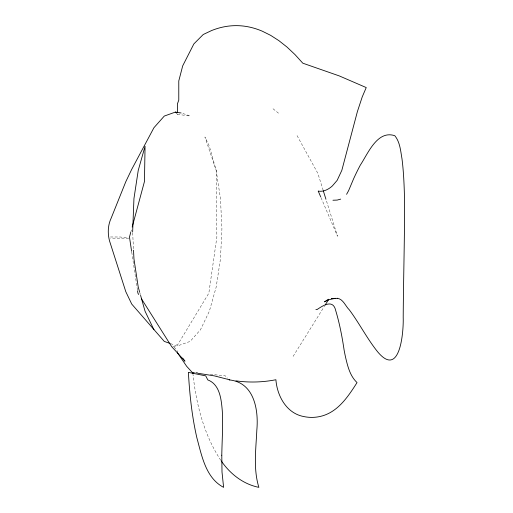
<?xml version="1.0" encoding="UTF-8"?>
<svg xmlns="http://www.w3.org/2000/svg" width="513" height="513" viewBox="0 0 513 513"><rect width="100%" height="100%" fill="white"/><g stroke="black" fill="none" stroke-linecap="round" stroke-linejoin="round"><path stroke-width="0.38" stroke-dasharray="2.56 1.92" d="M130.725 232.453L131.559 229.369M293.109 356.368L324.408 306.248M175.895 112.642L177.408 114.29L179.627 113.495M172.881 346.794L176.581 346.557L208.842 293.154L216.864 237.089L216.178 170.419L209.355 146.256L204.918 136.99L216.178 170.419L220.462 198.55L221.924 228.74L220.462 258.93L216.178 287.062L209.355 311.218L200.474 329.756L190.124 341.408L179.024 345.384L177.203 344.736L175.388 345.384L170.951 343.793M110.455 236.987L120.311 236.987L128.487 238.16L110.507 238.16M210.253 374.253L225.374 375.882L227.535 378.177M177.408 114.29L190.124 116.066L181.243 112.886M278.501 113.181L271.909 107.852M174.163 347.032L177.921 351.956M220.737 460.244C204.007 434.832 196.28 404.571 193.029 374.618M297.059 135.624L317.861 173.368L323.068 190.034M321.055 197.697L337.509 236.236L325.909 199.121M139.94 293.103L140.363 294.609M131.732 252.095L137.548 290.788M132.681 232.71L133.489 249.395"/><path stroke-width="0.77" d="M130.725 232.453L129.475 237.089L131.61 251.299M132.181 227.054L144.461 181.506L145.051 146.256L138.234 170.419L133.951 198.55L132.643 231.914M325.255 304.889L328.641 299.47M346.583 194.324L348.616 190.637L353.669 178.633A335.977 111.045 90 0 1 360.331 165.096C367.879 153.765 377.299 129.757 394.818 135.727C400.089 142.178 400.621 151.046 402.012 158.94C403.808 173.311 404.282 187.809 404.59 202.276C404.622 240.693 403.436 279.11 403.205 317.534C403.66 330.904 400.345 378.895 377.715 351.912C367.09 338.708 359.44 323.434 349.334 309.858C345.454 306.171 343.216 298.976 337.24 298.277M328.41 299.233L324.505 301.849L329.019 299.65L335.438 298.322L331.456 298.617M340.69 199.115L337.188 200.083L332.95 200.237M181.108 112.969L175.388 112.091L164.288 116.066L153.938 127.718L131.726 169.328L125.807 181.692L111.122 218.269C107.794 225.322 107.55 233.55 109.564 241.014L125.807 291.705L131.726 304.068L164.288 341.408L170.207 343.53M331.379 298.662L337.56 298.303M194.344 372.541L192.753 372.367L192.933 373.868M195.934 372.714L197.524 372.88M315.899 309.519L316.919 309.64C323.036 305.511 333.168 298.803 335.707 310.564C339.561 323.414 342.12 336.624 344.082 349.885A94.296 31.165 -90 0 0 345.634 357.574C347.724 366.494 350.103 376.1 357.042 382.589C348.147 396.568 337.855 412.24 320.663 416.338A345.871 114.316 -90 0 1 303.94 416.582C286.626 413.516 277.135 396.017 275.898 379.735C262.759 382.326 249.19 382.717 235.929 380.851M197.954 373.278L214.37 375.882L229.773 379.832M229.157 379.902C254.262 382.268 258.719 409.938 256.821 430.227C255.974 449.228 253.159 468.792 258.866 487.35C243.245 484.24 230.048 473.845 221.212 460.879M175.388 112.091L176.6 112.527M192.202 372.367L186.687 366.333L177.511 352.79M182.615 358.119L184.962 361.197L171.605 346.557L141.312 298.566M138.754 294.507L137.901 293.154L137.548 290.788M153.938 329.756L145.051 311.218L140.581 295.366M318.259 191.15L320.74 196.966M323.305 190.791L325.909 199.121M139.728 292.346L138.234 287.062L133.951 258.93L133.527 250.19M177.408 112.693L177.408 103.895L178.781 100.125L178.781 80.939L182.699 65.85L193.882 43.887L203.225 34.512L211.574 30.562A565.364 186.86 -90 0 1 262.31 31.203L270.646 35.352L278.886 40.649L287.011 47.061L294.988 54.583L302.805 63.189L339.305 75.924L366.231 87.563L362.249 96.861L357.394 111.603L341.831 170.348L337.169 180.339L332.347 185.943A127.993 42.303 -90 0 1 318.259 191.125M221.783 455.211L222.007 472.024L223.604 487.35C205.732 478.001 201.776 455.743 196.902 437.935C191.945 416.415 189.637 394.388 188.386 372.367L205.764 375.882L207.784 379.902C220.039 384.506 221.302 399.698 222.296 410.919C223.117 425.681 222.039 440.455 221.783 455.211"/></g></svg>
